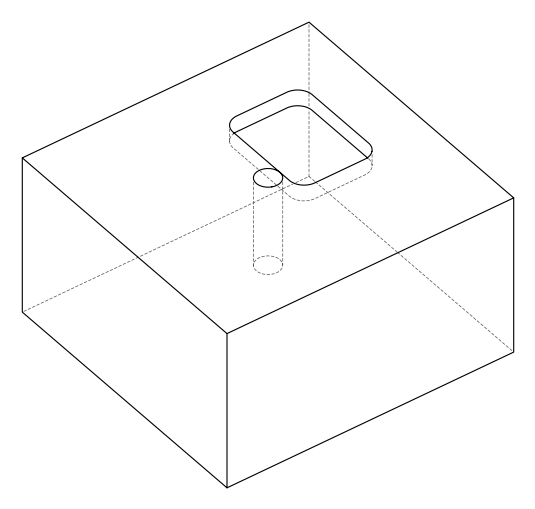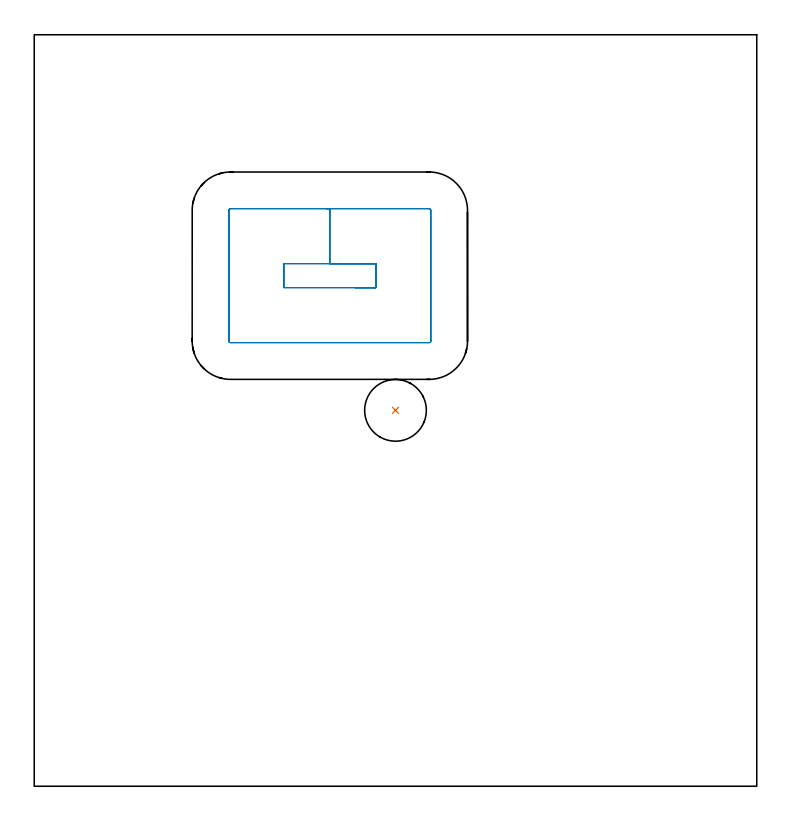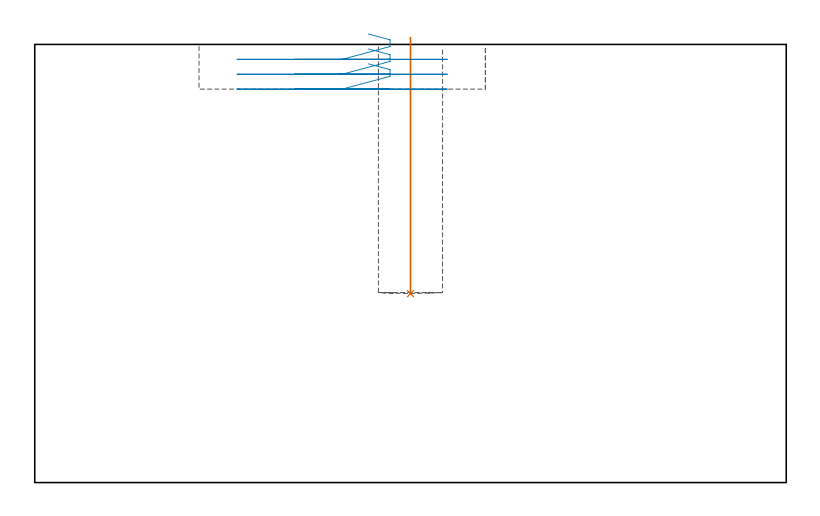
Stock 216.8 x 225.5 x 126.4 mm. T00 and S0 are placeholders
(PLAN: 2 operations, 1 tool changes, 2.4 min)
(1 INDEXABLE_INSERT_DRILL_BLIND_HOLE_FROM_SOLID | STEP1POCKET | NXT0302_008 | 0.3 min | 19257 mm3)
(2 MILL_RECTANGULAR_POCKET | POCKET_RECTANGULAR_STRAIGHT | UGT0201_105 | Follow Part, ap 5.5, ae 75% | 2.07 min | 64819 mm3)
(TOOL NXT0302_008 | Index. Insert Drill 18.5mm [880-D1850L25-05] | D18.5 PA176 FL93 Z2)
(TOOL UGT0201_105 | End Mill 22 mm | D22 FL25 Z2)
(OP 1 INDEXABLE_INSERT_DRILL_BLIND_HOLE_FROM_SOLID)
G17 G21 G94 G90
T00 M6
G54
G17 G0 G90 X108.4 Y112.8 S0 M3
G43 Z136.4 H1
G94 G81 G98 Z54.5 F250. R128.4
G80
M5
M2
(OP 2 MILL_RECTANGULAR_POCKET)
G17 G21 G94 G90
T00 M6
G54
G17 G0 G90 X96.256 Y149.6 S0 M3
G43 Z136.4 H0
Z129.4
G94 G1 X102.5 Z127.727 F250.
Y156.8 Z125.798
X88.7 Z122.1
X74.9 F500.
Y149.6
X102.5
Y156.8
X88.7
Y173.3
X58.9
G3 X58.4 Y172.8 R0.5
G1 Y133.6
G3 X58.9 Y133.1 R0.5
G1 X118.5
G3 X119. Y133.6 R0.5
G1 Y172.8
G3 X118.5 Y173.3 R0.5
G1 X88.7
X87.7
G0 X96.256 Y149.6 Z125.1
G1 X102.5 Z123.427 F250.
Y156.8 Z121.498
X88.7 Z117.8
X74.9 F500.
Y149.6
X102.5
Y156.8
X88.7
Y173.3
X58.9
G3 X58.4 Y172.8 R0.5
G1 Y133.6
G3 X58.9 Y133.1 R0.5
G1 X118.5
G3 X119. Y133.6 R0.5
G1 Y172.8
G3 X118.5 Y173.3 R0.5
G1 X88.7
X87.7
G0 X96.256 Y149.6 Z120.8
G1 X102.5 Z119.127 F250.
Y156.8 Z117.198
X88.7 Z113.5
X74.9 F500.
Y149.6
X102.5
Y156.8
X88.7
Y173.3
X58.9
G3 X58.4 Y172.8 R0.5
G1 Y133.6
G3 X58.9 Y133.1 R0.5
G1 X118.5
G3 X119. Y133.6 R0.5
G1 Y172.8
G3 X118.5 Y173.3 R0.5
G1 X88.7
X87.7
G0 Z136.4
M5
M2
